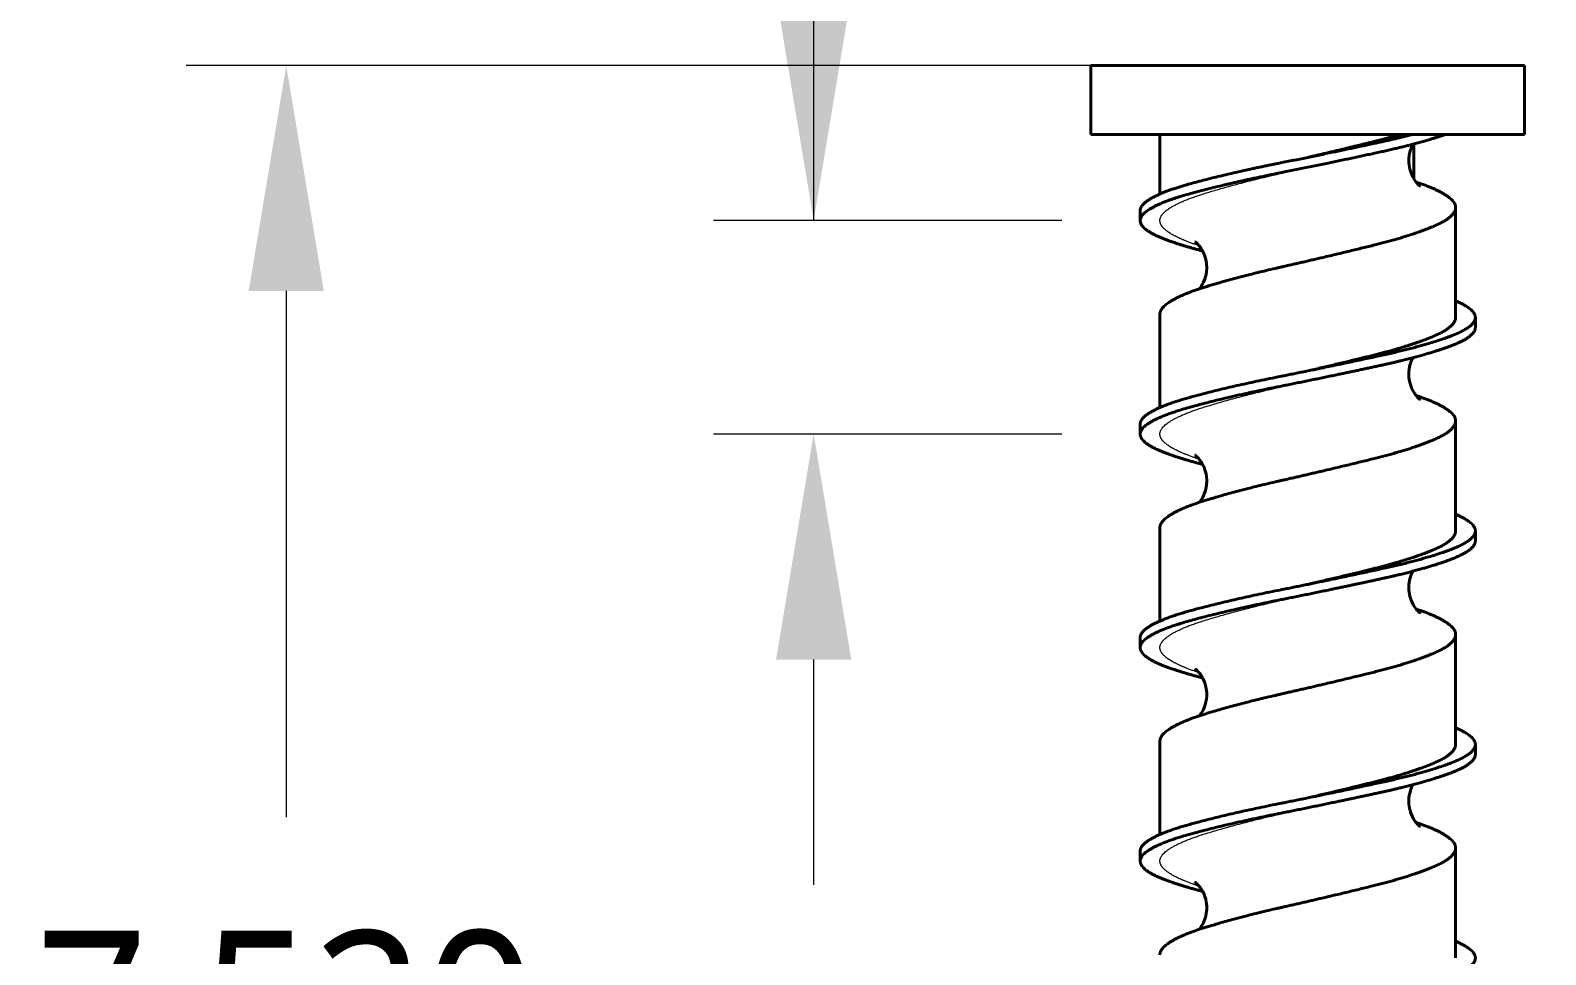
# Model space of a CAD drawing. Header units: inches. Extents: x 0 to 11, y 0 to 8.5.
# Drawn here: x 2.17 to 3.38, y 6.392 to 7.13 of the extents above; entities that cross this region are included whole.
import ezdxf

# ---------------------------------------------------------------- set-up
doc = ezdxf.new("R2010")
doc.units = ezdxf.units.IN
doc.header["$LTSCALE"] = 0.5
doc.header["$MEASUREMENT"] = 0
for name, color, linetype, lineweight in [('ANNOTATION_TEXT', 7, 'Continuous', 25), ('TANGENT_LINES', 7, 'Continuous', 15), ('Visible', 7, 'Continuous', 40)]:
    doc.layers.add(name, color=color, linetype=linetype, lineweight=lineweight)
doc.styles.add('Onshape-Standard-Dimension', font='')
doc.styles.get('Onshape-Standard-Dimension').set_extended_font_data('Noto Sans')
doc.dimstyles.new('Onshape-Standard$0', dxfattribs={"dimtxt": 0.12, "dimasz": 0.18, "dimexe": 0.08, "dimexo": 0.0625, "dimgap": 0.09, "dimtad": 0, "dimtih": 1, "dimtoh": 1, "dimdec": 3, "dimzin": 7, "dimdsep": 46, "dimtxsty": 'Onshape-Standard-Dimension', "dimcen": 0.09, "dimadec": 1, "dimazin": 0, "dimtfac": 1, "dimtdec": 3, "dimtofl": 0, "dimtmove": 0, "dimatfit": 3, "dimfxl": 0, "dimtolj": 1, "dimtzin": 7, "dimlwd": 13, "dimlwe": 13, "dimarcsym": 0})

# ---------------------------------------------------------------- blocks, each defined once
blk = doc.blocks.new('*D1')
at = {"layer": 'ANNOTATION_TEXT', "color": 0, "lineweight": 13}
for p, q in [((3.1275, 7.1015), (2.294, 7.1015)), ((2.374, 6.9215), (2.374, 6.5014)), ((2.374, 5.7775), (2.374, 6.1976)), ((3.1275, 5.5975), (2.294, 5.5975))]:
    blk.add_line(p, q, dxfattribs=at)
at = {"layer": 'ANNOTATION_TEXT', "color": 0}
for points in [[(2.404, 6.9215), (2.344, 6.9215), (2.374, 7.1015)], [(2.344, 5.7775), (2.404, 5.7775), (2.374, 5.5975)]]:
    blk.add_solid(points, dxfattribs=at)
at = {"layer": 'Defpoints', "color": 0}
for p in [(3.19, 7.1015), (2.374, 5.5975), (3.19, 5.5975)]:
    blk.add_point(p, dxfattribs=at)
at = {"layer": 'ANNOTATION_TEXT', "color": 0, "insert": (2.374, 6.3495), "char_height": 0.12, "attachment_point": 5, "style": 'Onshape-Standard-Dimension'}
blk.add_mtext('\\A1;7.520', dxfattribs=at)
blk = doc.blocks.new('*D3')
at = {"layer": 'ANNOTATION_TEXT', "color": 0, "lineweight": 13}
for p, q in [((2.9753, 7.4084), (2.7953, 7.4084)), ((2.7953, 7.4084), (2.7953, 6.9777)), ((2.9936, 6.9777), (2.7153, 6.9777)), ((2.9936, 6.8072), (2.7153, 6.8072)), ((2.7953, 6.6272), (2.7953, 6.4472))]:
    blk.add_line(p, q, dxfattribs=at)
at = {"layer": 'ANNOTATION_TEXT', "color": 0}
for points in [[(2.7653, 7.1577), (2.8253, 7.1577), (2.7953, 6.9777)], [(2.8253, 6.6272), (2.7653, 6.6272), (2.7953, 6.8072)]]:
    blk.add_solid(points, dxfattribs=at)
at = {"layer": 'Defpoints', "color": 0}
for p in [(3.0561, 6.9777), (2.7953, 6.8072), (3.0561, 6.8072)]:
    blk.add_point(p, dxfattribs=at)
at = {"layer": 'ANNOTATION_TEXT', "color": 0, "insert": (3.221, 7.4084), "char_height": 0.12, "attachment_point": 5, "style": 'Onshape-Standard-Dimension'}
blk.add_mtext('\\A1;.852', dxfattribs=at)

msp = doc.modelspace()

# ---------------------------------------------------------------- linework, layer by layer
at = {"layer": 'TANGENT_LINES'}
for p, q in [((3.18972, 7.02013), (3.18999, 7.02019)), ((3.18972, 6.84968), (3.18999, 6.84974))]:
    msp.add_line(p, q, dxfattribs=at)
for points, weights, knots in [([(3.10328, 6.95741), (3.09279, 6.96102), (3.08557, 6.96445), (3.06764, 6.97297), (3.07308, 6.98149), (3.07852, 6.99001), (3.10525, 6.99854), (3.13198, 7.00706), (3.16979, 7.01558), (3.17968, 7.01781), (3.18972, 7.02013)], [0.976241008997, 0.979704650704, 1, 0.951056516295, 1, 0.951056516295, 1, 0.951056516295, 1, 0.986717796125, 0.980644598493], [0.862059232, 0.862059232, 0.862059232, 0.866666667, 0.866666667, 0.877777778, 0.877777778, 0.888888889, 0.888888889, 0.9, 0.9, 0.903015315, 0.903015315, 0.903015315]), ([(3.10332, 6.78695), (3.09281, 6.79056), (3.08557, 6.794), (3.06764, 6.80252), (3.07308, 6.81104), (3.07852, 6.81956), (3.10525, 6.82809), (3.13198, 6.83661), (3.16979, 6.84513), (3.17968, 6.84736), (3.18972, 6.84968)], [0.97622476733, 0.979656792138, 1, 0.951056516295, 1, 0.951056516295, 1, 0.951056516295, 1, 0.986715777281, 0.980642752454], [0.750937257, 0.750937257, 0.750937257, 0.755555556, 0.755555556, 0.766666667, 0.766666667, 0.777777778, 0.777777778, 0.788888889, 0.788888889, 0.791904663, 0.791904663, 0.791904663]), ([(3.10325, 6.61652), (3.09278, 6.62012), (3.08557, 6.62355), (3.06764, 6.63207), (3.07308, 6.64059), (3.07852, 6.64912), (3.10525, 6.65764), (3.13198, 6.66616), (3.16979, 6.67468), (3.17982, 6.67694), (3.18999, 6.67929)], [0.9762491728, 0.979728500673, 1, 0.951056516295, 1, 0.951056516295, 1, 0.951056516295, 1, 0.986539537704, 0.980482882064], [0.639842425, 0.639842425, 0.639842425, 0.644444444, 0.644444444, 0.655555556, 0.655555556, 0.666666667, 0.666666667, 0.677777778, 0.677777778, 0.680833561, 0.680833561, 0.680833561]), ([(3.10338, 6.44603), (3.09282, 6.44965), (3.08557, 6.4531), (3.06764, 6.46162), (3.07308, 6.47014), (3.07852, 6.47867), (3.10525, 6.48719), (3.13198, 6.49571), (3.16979, 6.50423), (3.17982, 6.50649), (3.18999, 6.50884)], [0.976207953246, 0.979606655257, 1, 0.951056516295, 1, 0.951056516295, 1, 0.951056516295, 1, 0.986539608802, 0.980482946047], [0.528703652, 0.528703652, 0.528703652, 0.533333333, 0.533333333, 0.544444444, 0.544444444, 0.555555556, 0.555555556, 0.566666667, 0.566666667, 0.569722434, 0.569722434, 0.569722434])]:
    msp.add_rational_spline(points, weights, degree=2, knots=knots, dxfattribs=at)
at = {"layer": 'Visible'}
for p, q in [((3.01677, 7.10148), (3.01677, 7.04636)), ((3.01677, 7.10148), (3.36323, 7.10148)), ((3.36323, 7.04636), (3.36323, 7.10148)), ((3.01677, 7.04636), (3.36323, 7.04636)), ((3.07189, 7.04636), (3.07189, 6.99876)), ((3.27475, 7.03881), (3.27475, 7.01091)), ((3.18998, 7.02019), (3.19, 7.02019)), ((3.05614, 6.98556), (3.05614, 6.97769)), ((3.30811, 6.90034), (3.30811, 6.9881)), ((3.07189, 6.90288), (3.07189, 6.82833)), ((3.32386, 6.89246), (3.32386, 6.90033)), ((3.05614, 6.81511), (3.05614, 6.80724)), ((3.30811, 6.72989), (3.30811, 6.81766)), ((3.07189, 6.73243), (3.07189, 6.65791)), ((3.32386, 6.72201), (3.32386, 6.72989)), ((3.30811, 6.55944), (3.30811, 6.64721)), ((3.05614, 6.64466), (3.05614, 6.63679)), ((3.07189, 6.56198), (3.07189, 6.48743)), ((3.32386, 6.55156), (3.32386, 6.55944)), ((3.19, 6.50885), (3.19, 6.50885)), ((3.30811, 6.38899), (3.30811, 6.47676)), ((3.05614, 6.47421), (3.05614, 6.46634))]:
    msp.add_line(p, q, dxfattribs=at)
at = {"layer": 'Visible', "flags": 128}
for points in [[(3.27476, 7.01088), (3.27463, 7.01111), (3.27393, 7.01236), (3.27329, 7.01367), (3.27272, 7.01501), (3.27223, 7.01634), (3.27174, 7.01793), (3.27127, 7.0199), (3.27092, 7.02204), (3.27076, 7.02384), (3.27071, 7.02549), (3.27073, 7.02672), (3.27079, 7.0276), (3.27089, 7.02873), (3.27111, 7.03023), (3.27144, 7.03188), (3.27181, 7.03331), (3.27227, 7.03474), (3.27281, 7.03616), (3.2734, 7.03749), (3.27397, 7.03862)], [(3.27651, 7.00836), (3.27636, 7.00855), (3.27571, 7.00942), (3.2752, 7.01018), (3.27476, 7.01088)], [(3.27972, 7.00513), (3.27971, 7.00514), (3.27962, 7.0052), (3.27943, 7.00535), (3.27912, 7.00561), (3.27874, 7.00594), (3.27837, 7.00629), (3.27801, 7.00664), (3.27767, 7.007), (3.27709, 7.00764), (3.27651, 7.00836)], [(3.09986, 6.96078), (3.09999, 6.96069), (3.10029, 6.96047), (3.1007, 6.96014), (3.10109, 6.9598), (3.10156, 6.95937), (3.1022, 6.95873), (3.1031, 6.95772), (3.10337, 6.9574)], [(3.10337, 6.9574), (3.10399, 6.9566), (3.10468, 6.95563), (3.10522, 6.95479), (3.1057, 6.95399), (3.106, 6.95345)], [(3.106, 6.95345), (3.10634, 6.95279), (3.10702, 6.95133), (3.10784, 6.94919), (3.1086, 6.94647), (3.10914, 6.94323), (3.10929, 6.9399), (3.10906, 6.93669), (3.10878, 6.93493), (3.10845, 6.93344), (3.10815, 6.93231), (3.1079, 6.93151), (3.10746, 6.93025), (3.10673, 6.92849), (3.10574, 6.92652), (3.10486, 6.92506), (3.10398, 6.92377), (3.10349, 6.92312)], [(3.27649, 6.83793), (3.27613, 6.8384), (3.2757, 6.83899), (3.27513, 6.83984), (3.27422, 6.84137), (3.27322, 6.84336), (3.27222, 6.84593), (3.27153, 6.84828), (3.27106, 6.85062), (3.27082, 6.85253), (3.27072, 6.85444), (3.27077, 6.85686), (3.27099, 6.85905), (3.27131, 6.86086), (3.27165, 6.86226), (3.27205, 6.86363), (3.27265, 6.86532), (3.27342, 6.86708), (3.27394, 6.8681), (3.27398, 6.86818)], [(3.27966, 6.83473), (3.27965, 6.83474), (3.27954, 6.83482), (3.27932, 6.83499), (3.27905, 6.83522), (3.27869, 6.83553), (3.2783, 6.8359), (3.27775, 6.83646), (3.27706, 6.83724), (3.27651, 6.83791), (3.27649, 6.83793)], [(3.09981, 6.79036), (3.09983, 6.79035), (3.09997, 6.79026), (3.10025, 6.79005), (3.10068, 6.78971), (3.1012, 6.78926), (3.10163, 6.78885), (3.10205, 6.78843), (3.10261, 6.78784), (3.10327, 6.78707), (3.10337, 6.78695)], [(3.10337, 6.78695), (3.10399, 6.78615), (3.10472, 6.78513), (3.10539, 6.78406), (3.1059, 6.78318), (3.10603, 6.78294)], [(3.10603, 6.78294), (3.10628, 6.78246), (3.1071, 6.7807), (3.10789, 6.7786), (3.10836, 6.777), (3.10874, 6.77536), (3.10909, 6.77324), (3.10928, 6.77071), (3.10927, 6.76886), (3.10919, 6.76742), (3.10907, 6.76633), (3.10887, 6.76497), (3.10851, 6.76324), (3.10797, 6.76129), (3.10735, 6.75951), (3.10669, 6.75795), (3.1058, 6.75619), (3.10494, 6.75473), (3.10388, 6.75319), (3.10346, 6.75265)], [(3.27651, 6.66745), (3.27647, 6.66751), (3.27592, 6.66824), (3.2752, 6.66929), (3.27445, 6.67051), (3.27385, 6.67161), (3.27257, 6.67449), (3.27152, 6.67787), (3.27122, 6.67927), (3.27096, 6.68085), (3.27077, 6.68269), (3.27071, 6.68478), (3.2708, 6.68683), (3.27102, 6.68879), (3.2713, 6.69033), (3.27161, 6.69168), (3.27206, 6.69322), (3.27266, 6.69488), (3.27323, 6.69623), (3.27372, 6.69723), (3.27396, 6.69769)], [(3.27966, 6.66428), (3.27966, 6.66428), (3.27958, 6.66434), (3.27942, 6.66445), (3.27923, 6.66461), (3.27905, 6.66477), (3.27885, 6.66494), (3.27854, 6.66523), (3.27805, 6.66571), (3.27747, 6.66631), (3.27699, 6.66686), (3.27651, 6.66745)], [(3.09997, 6.61981), (3.10005, 6.61975), (3.10029, 6.61957), (3.10066, 6.61928), (3.10099, 6.619), (3.10131, 6.61871), (3.10173, 6.61831), (3.10257, 6.61743), (3.10337, 6.6165)], [(3.10337, 6.6165), (3.10354, 6.61629), (3.10417, 6.61546), (3.10494, 6.61434), (3.10569, 6.61311), (3.10604, 6.61247)], [(3.10604, 6.61247), (3.10625, 6.61206), (3.10679, 6.61095), (3.10744, 6.6094), (3.10811, 6.60746), (3.10864, 6.60542), (3.10896, 6.60368), (3.10912, 6.60246), (3.10926, 6.60065), (3.10927, 6.59817), (3.10903, 6.59552), (3.10864, 6.59333), (3.10812, 6.59132), (3.10745, 6.58931), (3.10673, 6.58759), (3.10611, 6.58631), (3.10559, 6.58535), (3.10492, 6.58424), (3.10421, 6.58319), (3.10366, 6.58246), (3.10351, 6.58226)], [(3.27647, 6.49706), (3.27622, 6.49738), (3.27585, 6.49789), (3.27536, 6.49859), (3.27447, 6.50003), (3.27359, 6.50169), (3.27278, 6.50352), (3.27213, 6.50528), (3.27166, 6.50686), (3.27136, 6.50812), (3.27118, 6.50902), (3.27102, 6.50996), (3.2708, 6.51192), (3.27071, 6.51425), (3.27084, 6.51685), (3.27106, 6.51862), (3.27144, 6.52055), (3.27194, 6.52238), (3.2724, 6.52375), (3.27287, 6.52496), (3.27348, 6.5263), (3.27395, 6.52724)], [(3.27967, 6.49382), (3.27966, 6.49383), (3.27944, 6.494), (3.27917, 6.49421), (3.27892, 6.49443), (3.27868, 6.49465), (3.2784, 6.4949), (3.27806, 6.49525), (3.2776, 6.49572), (3.27703, 6.49637), (3.27656, 6.49694), (3.27647, 6.49706)], [(3.09982, 6.44945), (3.09984, 6.44944), (3.1001, 6.44926), (3.10041, 6.44903), (3.10091, 6.44861), (3.1014, 6.44817), (3.10178, 6.4478), (3.10221, 6.44737), (3.10265, 6.44689), (3.10318, 6.44628), (3.10338, 6.44604)], [(3.10338, 6.44604), (3.1038, 6.44551), (3.10431, 6.44482), (3.10467, 6.44429), (3.10509, 6.44365), (3.106, 6.44209)], [(3.106, 6.44209), (3.10611, 6.44188), (3.10712, 6.43976), (3.10789, 6.43771), (3.10845, 6.43575), (3.10886, 6.43385), (3.10912, 6.43203), (3.10926, 6.43019), (3.10925, 6.42748), (3.10896, 6.42463), (3.10848, 6.42221), (3.10783, 6.41995), (3.10682, 6.41735), (3.10633, 6.4163), (3.10594, 6.41554), (3.1055, 6.41475), (3.1049, 6.41377), (3.10421, 6.41275), (3.10355, 6.41186), (3.1035, 6.41179)]]:
    msp.add_lwpolyline(points, dxfattribs=at)
at = {"layer": 'Visible'}
for points, weights, knots in [([(3.05614, 6.98556), (3.05614, 6.9875), (3.05749, 6.98937), (3.06081, 6.99395), (3.07178, 6.99876), (3.0807, 7.00268), (3.09395, 7.00641), (3.12425, 7.01493), (3.1671, 7.02346), (3.17846, 7.02571), (3.18999, 7.02807), (3.22108, 7.03441), (3.24899, 7.0405), (3.26211, 7.04336), (3.27352, 7.04636)], [0.982778404106, 0.988848306957, 1, 0.973074519902, 0.975774290139, 0.977981996394, 1, 0.951056516295, 1, 0.986538684079, 0.980482113902, 0.964517832216, 1, 0.983006005777, 0.977813208272], [0.875246129, 0.875246129, 0.875246129, 0.877777778, 0.877777778, 0.883890379, 0.883890379, 0.888888889, 0.888888889, 0.9, 0.9, 0.903055977, 0.903055977, 0.911111111, 0.911111111, 0.914969074, 0.914969074, 0.914969074]), ([(3.10599, 6.95339), (3.08453, 6.95904), (3.07165, 6.96445), (3.05614, 6.97095), (3.05614, 6.97769), (3.05614, 6.97962), (3.05749, 6.98149), (3.06366, 6.99001), (3.09395, 6.99854), (3.12425, 7.00706), (3.1671, 7.01558), (3.17846, 7.01784), (3.18999, 7.02019), (3.19174, 7.02055), (3.19348, 7.02091), (3.22273, 7.02689), (3.24899, 7.03263), (3.26239, 7.03555), (3.27401, 7.03861), (3.27439, 7.03871), (3.27476, 7.03881), (3.2891, 7.04261), (3.2997, 7.04636)], [0.977598715164, 0.968410134124, 1, 0.962211716026, 0.982774587205, 0.988844800269, 1, 0.951056516295, 1, 0.951056516295, 1, 0.986539584533, 0.980482924207, 0.979572314966, 0.978829064974, 0.966540683805, 1, 0.982647303802, 0.97759925135, 0.977435444974, 0.977284594955, 0.971582025191, 0.984394868744], [0.85949516, 0.85949516, 0.85949516, 0.866666667, 0.866666667, 0.875245333, 0.875245333, 0.877777778, 0.877777778, 0.888888889, 0.888888889, 0.9, 0.9, 0.903055773, 0.903055773, 0.903515204, 0.903515204, 0.911111111, 0.911111111, 0.915050507, 0.915050507, 0.915178338, 0.915178338, 0.920010725, 0.920010725, 0.920010725]), ([(3.18999, 7.02807), (3.21742, 7.03441), (3.24205, 7.0405), (3.25362, 7.04336), (3.2637, 7.04636)], [0.980484452739, 0.964515233377, 1, 0.983006005777, 0.977813208272], [0.903055387, 0.903055387, 0.903055387, 0.911111111, 0.911111111, 0.914969074, 0.914969074, 0.914969074]), ([(3.07189, 6.90289), (3.07189, 6.90482), (3.07308, 6.90669), (3.07832, 6.9149), (3.10349, 6.92316), (3.10436, 6.92345), (3.10525, 6.92373), (3.13052, 6.93179), (3.16604, 6.93993), (3.16676, 6.94009), (3.16748, 6.94025), (3.16863, 6.94052), (3.16979, 6.94078), (3.17976, 6.94302), (3.18987, 6.94536), (3.21737, 6.95172), (3.24205, 6.95782), (3.2765, 6.96635), (3.29443, 6.97487), (3.30811, 6.98137), (3.30811, 6.98811), (3.30811, 6.99005), (3.30692, 6.99191), (3.30168, 7.00011), (3.27657, 7.00837)], [0.982780318406, 0.988850065327, 1, 0.952765863126, 0.996700703911, 0.998290653169, 1, 0.953610279063, 0.995158973854, 0.996033934595, 0.996947893217, 0.998423143603, 1, 0.986617337049, 0.980553142425, 0.964439179246, 1, 0.951056516295, 1, 0.962205774832, 0.982781054567, 0.988850741463, 1, 0.952826835972, 0.996587428022], [0.875246528, 0.875246528, 0.875246528, 0.877777778, 0.877777778, 0.888500834, 0.888500834, 0.888888889, 0.888888889, 0.899420247, 0.899420247, 0.899642023, 0.899642023, 0.9, 0.9, 0.903038122, 0.903038122, 0.911111111, 0.911111111, 0.922222222, 0.922222222, 0.930802237, 0.930802237, 0.933333333, 0.933333333, 0.944042548, 0.944042548, 0.944042548]), ([(3.05614, 6.81511), (3.05614, 6.81705), (3.05749, 6.81892), (3.06081, 6.82351), (3.07181, 6.82833), (3.08072, 6.83224), (3.09395, 6.83596), (3.12425, 6.84448), (3.1671, 6.85301), (3.17846, 6.85527), (3.18999, 6.85762), (3.22108, 6.86396), (3.24899, 6.87005), (3.28803, 6.87857), (3.30835, 6.8871), (3.32386, 6.8936), (3.32386, 6.90034), (3.32386, 6.90227), (3.32251, 6.90414), (3.31919, 6.90872), (3.30823, 6.91354)], [0.982776674256, 0.988846717812, 1, 0.973035531077, 0.975782170938, 0.978020985218, 1, 0.951056516295, 1, 0.986537732542, 0.9804812577, 0.964518783753, 1, 0.951056516295, 1, 0.962208064695, 0.982778561566, 0.9888484516, 1, 0.973077404601, 0.975773711991], [0.764134657, 0.764134657, 0.764134657, 0.766666667, 0.766666667, 0.772788119, 0.772788119, 0.777777778, 0.777777778, 0.788888889, 0.788888889, 0.791945082, 0.791945082, 0.8, 0.8, 0.811111111, 0.811111111, 0.819690606, 0.819690606, 0.822222222, 0.822222222, 0.828334169, 0.828334169, 0.828334169]), ([(3.18999, 6.85762), (3.21742, 6.86396), (3.24205, 6.87005), (3.2765, 6.87857), (3.29443, 6.8871), (3.30811, 6.8936), (3.30811, 6.90034)], [0.980484886956, 0.964514750957, 1, 0.951056516295, 1, 0.962212535293, 0.982773695608], [0.791944167, 0.791944167, 0.791944167, 0.8, 0.8, 0.811111111, 0.811111111, 0.819689592, 0.819689592, 0.819689592]), ([(3.10597, 6.78294), (3.08452, 6.7886), (3.07165, 6.794), (3.05614, 6.8005), (3.05614, 6.80724), (3.05614, 6.80917), (3.05749, 6.81104), (3.06366, 6.81956), (3.09395, 6.82809), (3.12425, 6.83661), (3.1671, 6.84513), (3.17846, 6.84739), (3.19, 6.84974), (3.20209, 6.85221), (3.21398, 6.8547), (3.23229, 6.85853), (3.24899, 6.86218), (3.26241, 6.86511), (3.27405, 6.86817), (3.29549, 6.87383), (3.30835, 6.87922), (3.32386, 6.88573), (3.32386, 6.89246)], [0.977590196303, 0.968424792919, 1, 0.962208450264, 0.982778141835, 0.988848066031, 1, 0.951056516295, 1, 0.951056516295, 1, 0.986534835959, 0.980478651783, 0.974210426151, 0.975879074931, 0.978458291895, 1, 0.982614565702, 0.977580247542, 0.968441950593, 1, 0.962209281558, 0.982777236927], [0.748387377, 0.748387377, 0.748387377, 0.755555556, 0.755555556, 0.764134963, 0.764134963, 0.766666667, 0.766666667, 0.777777778, 0.777777778, 0.788888889, 0.788888889, 0.79194574, 0.79194574, 0.795109618, 0.795109618, 0.8, 0.8, 0.803946828, 0.803946828, 0.811111111, 0.811111111, 0.81969033, 0.81969033, 0.81969033]), ([(3.07189, 6.73244), (3.07189, 6.73437), (3.07308, 6.73624), (3.07831, 6.74443), (3.10341, 6.75269), (3.10432, 6.75299), (3.10525, 6.75328), (3.13052, 6.76134), (3.16604, 6.76948), (3.16675, 6.76964), (3.16747, 6.7698), (3.16863, 6.77007), (3.16979, 6.77033), (3.17956, 6.77253), (3.18948, 6.77482), (3.21718, 6.78122), (3.24205, 6.78737), (3.2765, 6.7959), (3.29443, 6.80442), (3.30811, 6.81092), (3.30811, 6.81766), (3.30811, 6.8196), (3.30692, 6.82146), (3.30168, 6.82967), (3.27654, 6.83793)], [0.98277573558, 0.988845855409, 1, 0.952848181715, 0.996547843517, 0.998208334581, 1, 0.95361282896, 0.995154406517, 0.99602967679, 0.996943981622, 0.998421053006, 1, 0.986874416828, 0.980788828383, 0.964182099467, 1, 0.951056516295, 1, 0.962209539411, 0.982776956252, 0.988846976884, 1, 0.952798996511, 0.996639110725], [0.764134462, 0.764134462, 0.764134462, 0.766666667, 0.766666667, 0.777371035, 0.777371035, 0.777777778, 0.777777778, 0.788308557, 0.788308557, 0.788530438, 0.788530438, 0.788888889, 0.788888889, 0.791868648, 0.791868648, 0.8, 0.8, 0.811111111, 0.811111111, 0.819690272, 0.819690272, 0.822222222, 0.822222222, 0.832937757, 0.832937757, 0.832937757]), ([(3.05614, 6.64466), (3.05614, 6.6466), (3.05749, 6.64847), (3.06082, 6.65307), (3.07188, 6.65791), (3.08077, 6.6618), (3.09395, 6.66551), (3.12425, 6.67403), (3.1671, 6.68256), (3.17846, 6.68482), (3.18999, 6.68717), (3.22108, 6.69351), (3.24899, 6.6996), (3.28803, 6.70812), (3.30835, 6.71665), (3.32386, 6.72315), (3.32386, 6.72989), (3.32386, 6.73182), (3.32251, 6.73369), (3.31918, 6.73829), (3.30816, 6.74312)], [0.982775368286, 0.988845517944, 1, 0.97295145907, 0.975799587157, 0.978105057225, 1, 0.951056516295, 1, 0.986540759632, 0.98048398176, 0.964515756663, 1, 0.951056516295, 1, 0.962211872039, 0.982774417415, 0.988844644257, 1, 0.972997822679, 0.975789911106], [0.653023274, 0.653023274, 0.653023274, 0.655555556, 0.655555556, 0.661696094, 0.661696094, 0.666666667, 0.666666667, 0.677777778, 0.677777778, 0.680833284, 0.680833284, 0.688888889, 0.688888889, 0.7, 0.7, 0.708578631, 0.708578631, 0.711111111, 0.711111111, 0.717241124, 0.717241124, 0.717241124]), ([(3.10596, 6.6125), (3.08452, 6.61815), (3.07165, 6.62355), (3.05614, 6.63005), (3.05614, 6.63679), (3.05614, 6.63872), (3.05749, 6.64059), (3.06366, 6.64912), (3.09395, 6.65764), (3.12425, 6.66616), (3.1671, 6.67468), (3.17846, 6.67694), (3.19, 6.6793), (3.20208, 6.68176), (3.21396, 6.68425), (3.23228, 6.68808), (3.24899, 6.69173), (3.26238, 6.69465), (3.274, 6.69771), (3.29547, 6.70337), (3.30835, 6.70877), (3.32386, 6.71528), (3.32386, 6.72201)], [0.977585325871, 0.968433187302, 1, 0.962207957288, 0.982778678492, 0.988848559007, 1, 0.951056516295, 1, 0.951056516295, 1, 0.98653602752, 0.98047972369, 0.97421679364, 0.975875617761, 0.978443818948, 1, 0.982655699279, 0.977604138867, 0.968400817016, 1, 0.962210536501, 0.982775870963], [0.637278171, 0.637278171, 0.637278171, 0.644444444, 0.644444444, 0.653023964, 0.653023964, 0.655555556, 0.655555556, 0.666666667, 0.666666667, 0.677777778, 0.677777778, 0.680834358, 0.680834358, 0.683995222, 0.683995222, 0.688888889, 0.688888889, 0.692826378, 0.692826378, 0.7, 0.7, 0.708578934, 0.708578934, 0.708578934]), ([(3.18999, 6.68717), (3.21743, 6.69351), (3.24205, 6.6996), (3.2765, 6.70812), (3.29443, 6.71665), (3.30811, 6.72315), (3.30811, 6.72989)], [0.980483636811, 0.96451613994, 1, 0.951056516295, 1, 0.962211872039, 0.982774417415], [0.680833371, 0.680833371, 0.680833371, 0.688888889, 0.688888889, 0.7, 0.7, 0.708578631, 0.708578631, 0.708578631]), ([(3.07189, 6.56199), (3.07189, 6.56392), (3.07308, 6.56579), (3.07832, 6.57399), (3.10345, 6.58225), (3.10434, 6.58254), (3.10525, 6.58283), (3.13052, 6.59089), (3.16606, 6.59903), (3.16677, 6.59919), (3.16749, 6.59936), (3.16864, 6.59962), (3.16979, 6.59988), (3.17962, 6.60209), (3.1896, 6.6044), (3.21724, 6.61079), (3.24205, 6.61692), (3.2765, 6.62545), (3.29443, 6.63397), (3.30811, 6.64047), (3.30811, 6.64721), (3.30811, 6.64915), (3.30692, 6.65101), (3.30169, 6.65921), (3.27659, 6.66746)], [0.98278083545, 0.988850540216, 1, 0.952808908279, 0.996620702713, 0.998247608016, 1, 0.953601272766, 0.995175110048, 0.996048559609, 0.996960840537, 0.998430062083, 1, 0.986799913974, 0.980719969708, 0.964256602321, 1, 0.951056516295, 1, 0.96220712555, 0.982779583972, 0.988849390745, 1, 0.952847611703, 0.996548900089], [0.653024414, 0.653024414, 0.653024414, 0.655555556, 0.655555556, 0.66626884, 0.66626884, 0.666666667, 0.666666667, 0.677200069, 0.677200069, 0.677421372, 0.677421372, 0.677777778, 0.677777778, 0.680774451, 0.680774451, 0.688888889, 0.688888889, 0.7, 0.7, 0.708579709, 0.708579709, 0.711111111, 0.711111111, 0.721815609, 0.721815609, 0.721815609]), ([(3.05614, 6.47421), (3.05614, 6.47615), (3.05749, 6.47802), (3.06081, 6.48261), (3.07181, 6.48743), (3.08072, 6.49134), (3.09395, 6.49506), (3.12425, 6.50358), (3.1671, 6.51211), (3.17846, 6.51437), (3.18999, 6.51672), (3.22108, 6.52306), (3.24899, 6.52915), (3.28803, 6.53767), (3.30835, 6.5462), (3.32386, 6.5527), (3.32386, 6.55944), (3.32386, 6.56137), (3.32251, 6.56324), (3.31918, 6.56784), (3.30817, 6.57266)], [0.98277703898, 0.988847052886, 1, 0.973037864641, 0.97578169576, 0.978018651654, 1, 0.951056516295, 1, 0.986540833244, 0.980484048013, 0.964515683051, 1, 0.951056516295, 1, 0.962210195475, 0.982776242146, 0.98884632082, 1, 0.973012508507, 0.975786882821], [0.541912511, 0.541912511, 0.541912511, 0.544444444, 0.544444444, 0.550565367, 0.550565367, 0.555555556, 0.555555556, 0.566666667, 0.566666667, 0.569722156, 0.569722156, 0.577777778, 0.577777778, 0.588888889, 0.588888889, 0.597467901, 0.597467901, 0.6, 0.6, 0.606126679, 0.606126679, 0.606126679]), ([(3.10593, 6.44206), (3.08451, 6.4477), (3.07165, 6.4531), (3.05614, 6.4596), (3.05614, 6.46634), (3.05614, 6.46828), (3.05749, 6.47014), (3.06366, 6.47867), (3.09395, 6.48719), (3.12425, 6.49571), (3.1671, 6.50423), (3.17846, 6.50649), (3.18999, 6.50884), (3.20208, 6.51131), (3.21397, 6.5138), (3.23228, 6.51763), (3.24899, 6.52128), (3.26238, 6.5242), (3.27398, 6.52726), (3.29547, 6.53292), (3.30835, 6.53832), (3.32386, 6.54483), (3.32386, 6.55156)], [0.97757440806, 0.968452040766, 1, 0.962207608875, 0.982779057788, 0.98884890742, 1, 0.951056516295, 1, 0.951056516295, 1, 0.986541067101, 0.980484258492, 0.974212645412, 0.975877498816, 0.978451702601, 1, 0.982664984626, 0.97760955114, 0.968391531669, 1, 0.962212090917, 0.98277417921], [0.52617134, 0.52617134, 0.52617134, 0.533333333, 0.533333333, 0.541912932, 0.541912932, 0.544444444, 0.544444444, 0.555555556, 0.555555556, 0.566666667, 0.566666667, 0.569722103, 0.569722103, 0.5728859, 0.5728859, 0.577777778, 0.577777778, 0.581713159, 0.581713159, 0.588888889, 0.588888889, 0.59746747, 0.59746747, 0.59746747]), ([(3.18999, 6.51672), (3.21743, 6.52306), (3.24205, 6.52915), (3.2765, 6.53767), (3.29443, 6.5462), (3.30811, 6.5527), (3.30811, 6.55944)], [0.980483258283, 0.96451656054, 1, 0.951056516295, 1, 0.962210195475, 0.982776242146], [0.569722355, 0.569722355, 0.569722355, 0.577777778, 0.577777778, 0.588888889, 0.588888889, 0.597467901, 0.597467901, 0.597467901]), ([(3.07189, 6.39154), (3.07189, 6.39347), (3.07308, 6.39534), (3.07832, 6.40354), (3.10344, 6.4118), (3.10433, 6.41209), (3.10525, 6.41239), (3.13052, 6.42044), (3.16603, 6.42858), (3.16675, 6.42874), (3.16746, 6.4289), (3.16863, 6.42917), (3.16979, 6.42943), (3.17949, 6.43162), (3.18934, 6.43389), (3.21712, 6.44031), (3.24205, 6.44647), (3.2765, 6.455), (3.29443, 6.46352), (3.30811, 6.47002), (3.30811, 6.47676), (3.30811, 6.4787), (3.30692, 6.48056), (3.30168, 6.48878), (3.2765, 6.49704)], [0.982774050452, 0.988844307066, 1, 0.952822734519, 0.996595038207, 0.998233781777, 1, 0.953617521051, 0.995146003504, 0.996019443634, 0.996931771906, 0.998414526158, 1, 0.986969131216, 0.980877022341, 0.964087385079, 1, 0.951056516295, 1, 0.962207670639, 0.98277899055, 0.988848845657, 1, 0.952755638622, 0.996719728831], [0.541911888, 0.541911888, 0.541911888, 0.544444444, 0.544444444, 0.55515459, 0.55515459, 0.555555556, 0.555555556, 0.566085269, 0.566085269, 0.566306734, 0.566306734, 0.566666667, 0.566666667, 0.569624924, 0.569624924, 0.577777778, 0.577777778, 0.588888889, 0.588888889, 0.597468474, 0.597468474, 0.6, 0.6, 0.610725378, 0.610725378, 0.610725378]), ([(3.05614, 6.30377), (3.05614, 6.3057), (3.05749, 6.30757), (3.06081, 6.31215), (3.07178, 6.31697), (3.0807, 6.32089), (3.09395, 6.32461), (3.12425, 6.33314), (3.1671, 6.34166), (3.17846, 6.34392), (3.18999, 6.34627), (3.22108, 6.35261), (3.24899, 6.3587), (3.28803, 6.36723), (3.30835, 6.37575), (3.32386, 6.38225), (3.32386, 6.38899), (3.32386, 6.39092), (3.32251, 6.39279), (3.31919, 6.39737), (3.30823, 6.40219)], [0.982778644277, 0.988848527578, 1, 0.973071243212, 0.975774947673, 0.977985273083, 1, 0.951056516295, 1, 0.986539191457, 0.980482570476, 0.964517324838, 1, 0.951056516295, 1, 0.962209516072, 0.982776981657, 0.988847000224, 1, 0.973075416016, 0.975774110468], [0.430801735, 0.430801735, 0.430801735, 0.433333333, 0.433333333, 0.439446678, 0.439446678, 0.444444444, 0.444444444, 0.455555556, 0.455555556, 0.458611418, 0.458611418, 0.466666667, 0.466666667, 0.477777778, 0.477777778, 0.486356944, 0.486356944, 0.488888889, 0.488888889, 0.495001287, 0.495001287, 0.495001287])]:
    msp.add_rational_spline(points, weights, degree=2, knots=knots, dxfattribs=at)

# ---------------------------------------------------------------- dimensions: what is measured, and where the dimension line sits
at = {"layer": 'ANNOTATION_TEXT'}
for base, p1, p2, picture, middle in [((2.79532, 6.80724), (3.05614, 6.97769), (3.05614, 6.80724), '*D3', (3.221, 7.40845)), ((2.37403, 5.59754), (3.19, 7.10148), (3.19, 5.59754), '*D1', (2.37403, 6.34951))]:
    dim = msp.add_linear_dim(base=base, p1=p1, p2=p2, angle=90, dimstyle='Onshape-Standard$0', override={"dimlfac": 5}, dxfattribs=at)
    dim.commit()
    dim.dimension.update_dxf_attribs({"geometry": picture, "text_midpoint": middle, "dimtype": 160})

doc.saveas('drawing.dxf')
